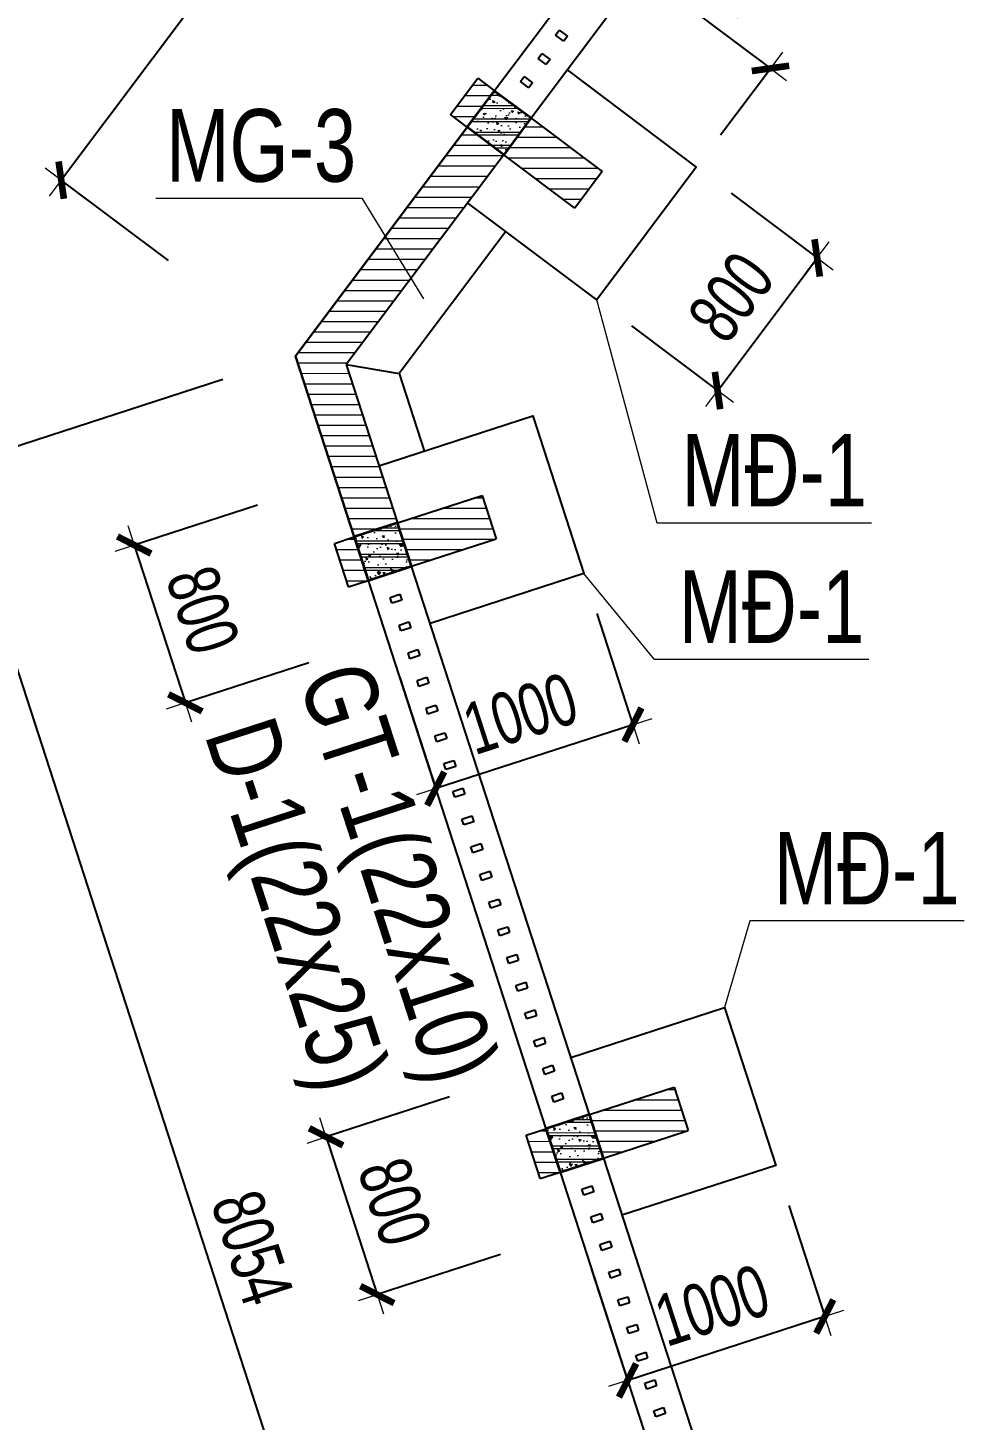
# Model space of a CAD drawing. Header units: millimetres. Extents: x 1360663 to 1465788, y -143522 to -69272.
# Drawn here: x 1366799 to 1371314, y -127459 to -120745 of the extents above; entities that cross this region are included whole.
import ezdxf
from ezdxf.enums import TextEntityAlignment as Align

# ---------------------------------------------------------------- set-up
doc = ezdxf.new("R2010")
doc.units = ezdxf.units.MM
doc.header["$MEASUREMENT"] = 0
doc.header["$PDMODE"] = 3
for name, color, linetype, lineweight in [('CDC_02.DIM', 1, 'Continuous', 18), ('CDC_03.BORDER', 3, 'Continuous', 25), ('CDC_07.TEXTCOL', 3, 'Continuous', 18), ('CDC_09.COLUMN', 4, 'Continuous', 35), ('CDC_10.HATCH', 251, 'Continuous', 9), ('CDC_11.NOTE', 8, 'Continuous', 18)]:
    doc.layers.add(name, color=color, linetype=linetype, lineweight=lineweight)
doc.styles.add('1', font='arial.ttf', dxfattribs={"width": 0.7})
doc.styles.add('MIDTEXT', font='arial.ttf', dxfattribs={"width": 0.75, "height": 350})
doc.dimstyles.new('X1', dxfattribs={"dimtxt": 250, "dimasz": 0.8, "dimexe": 0, "dimexo": 0, "dimgap": 90, "dimtad": 1, "dimdec": 0, "dimzin": 13, "dimdsep": 46, "dimtxsty": '1', "dimblk1": 'CHEO', "dimblk2": 'CHEO', "dimsah": 1, "dimcen": 0, "dimclrd": 256, "dimclre": 256, "dimclrt": 3, "dimadec": 0, "dimazin": 0, "dimtfac": 1, "dimtdec": 0, "dimtix": 1, "dimtmove": 2, "dimatfit": 3, "dimldrblk": 'CHEO', "dimfxl": 1, "dimtolj": 1, "dimtzin": 13, "dimarcsym": 0})

# ---------------------------------------------------------------- blocks, each defined once
blk = doc.blocks.new('CHEO')
at = {"layer": 'CDC_02.DIM', "color": 2, "const_width": 40}
blk.add_lwpolyline([(80.5, 80.4), (-80.4, -80.5)], dxfattribs=at)
at = {"layer": 'CDC_02.DIM'}
for points in [[(0, 121), (0, -121)], [(-121, 0), (121, 0)]]:
    blk.add_lwpolyline(points, dxfattribs=at)
blk = doc.blocks.new('*D12')
at = {"layer": 'CDC_02.DIM', "lineweight": -2, "transparency": 16777216}
for p, q in [((1370536.3, -116717.3), (1366960.1, -121478.3)), ((1371053.6, -117104.8), (1370536.8, -116716.7)), ((1367476.4, -121867.1), (1366959.6, -121479))]:
    blk.add_line(p, q, dxfattribs=at)
at = {"layer": 'Defpoints', "color": 0, "transparency": 16777216}
for p in [(1371053.6, -117104.8), (1366959.6, -121479), (1367476.4, -121867.1)]:
    blk.add_point(p, dxfattribs=at)
at = {"layer": 'CDC_02.DIM', "lineweight": -2, "transparency": 16777216, "xscale": 0.8, "yscale": 0.8, "zscale": 0.8}
for p, rotation in [((1370536.8, -116716.7), 53.08799247696555), ((1366959.6, -121479), 233.0879924769656)]:
    blk.add_blockref('CHEO', p, dxfattribs=dict(at, rotation=rotation))
at = {"layer": 'CDC_02.DIM', "color": 3, "transparency": 16777216, "insert": (1368574.2, -118967.1), "char_height": 250, "attachment_point": 5, "rotation": 53.08799, "style": '1'}
blk.add_mtext('\\A1;5956', dxfattribs=at)
blk = doc.blocks.new('*D14')
at = {"layer": 'CDC_02.DIM', "lineweight": -2, "transparency": 16777216}
for p, q in [((1367738.6, -122441.1), (1366431.3, -122865)), ((1366431.6, -122865.7), (1368915.6, -130525.8)), ((1370223.1, -130102.6), (1368915.8, -130526.6))]:
    blk.add_line(p, q, dxfattribs=at)
at = {"layer": 'Defpoints', "color": 0, "transparency": 16777216}
for p in [(1367738.6, -122441.1), (1370223.1, -130102.6), (1368915.8, -130526.6)]:
    blk.add_point(p, dxfattribs=at)
at = {"layer": 'CDC_02.DIM', "lineweight": -2, "transparency": 16777216, "xscale": 0.8, "yscale": 0.8, "zscale": 0.8}
for p, rotation in [((1366431.3, -122865), 107.9666944804199), ((1368915.8, -130526.6), 287.9666944804199)]:
    blk.add_blockref('CHEO', p, dxfattribs=dict(at, rotation=rotation))
at = {"layer": 'CDC_02.DIM', "color": 3, "transparency": 16777216, "insert": (1367880.6, -126628.6), "char_height": 250, "attachment_point": 5, "rotation": 287.96669, "style": '1'}
blk.add_mtext('\\A1;8054', dxfattribs=at)
blk = doc.blocks.new('*D63')
at = {"layer": 'CDC_02.DIM', "lineweight": -2, "transparency": 16777216}
for p, q in [((1370190.3, -121542.3), (1370605.5, -121854.1)), ((1370125.6, -122493.1), (1370605, -121854.7)), ((1369709.9, -122182), (1370125.1, -122493.8))]:
    blk.add_line(p, q, dxfattribs=at)
at = {"layer": 'Defpoints', "color": 0, "transparency": 16777216}
for p in [(1370190.3, -121542.3), (1370605.5, -121854.1), (1369709.9, -122182)]:
    blk.add_point(p, dxfattribs=at)
at = {"layer": 'CDC_02.DIM', "lineweight": -2, "transparency": 16777216, "xscale": 0.8, "yscale": 0.8, "zscale": 0.8}
for p, rotation in [((1370605.5, -121854.1), 53.09780788434546), ((1370125.1, -122493.8), 233.0978078843454)]:
    blk.add_blockref('CHEO', p, dxfattribs=dict(at, rotation=rotation))
at = {"layer": 'CDC_02.DIM', "color": 3, "transparency": 16777216, "insert": (1370191.3, -122043.2), "char_height": 250, "attachment_point": 5, "rotation": 53.09781, "style": '1'}
blk.add_mtext('\\A1;800', dxfattribs=at)
blk = doc.blocks.new('*D62')
at = {"layer": 'CDC_02.DIM', "lineweight": -2, "transparency": 16777216}
for p, q in [((1369340.3, -120660.1), (1369580.9, -120339.7)), ((1370379.7, -120939.5), (1369581.5, -120340.2)), ((1370139.8, -121260.4), (1370380.3, -120940))]:
    blk.add_line(p, q, dxfattribs=at)
at = {"layer": 'Defpoints', "color": 0, "transparency": 16777216}
for p in [(1369580.9, -120339.7), (1369340.3, -120660.1), (1370139.8, -121260.4)]:
    blk.add_point(p, dxfattribs=at)
at = {"layer": 'CDC_02.DIM', "lineweight": -2, "transparency": 16777216, "xscale": 0.8, "yscale": 0.8, "zscale": 0.8}
for p, rotation in [((1369580.9, -120339.7), 143.0978078827643), ((1370380.3, -120940), 323.0978078827643)]:
    blk.add_blockref('CHEO', p, dxfattribs=dict(at, rotation=rotation))
at = {"layer": 'CDC_02.DIM', "color": 3, "transparency": 16777216, "insert": (1370111.3, -120465.8), "char_height": 250, "attachment_point": 5, "rotation": 323.09781, "style": '1'}
blk.add_mtext('\\A1;1000', dxfattribs=at)
blk = doc.blocks.new('*D64')
at = {"layer": 'CDC_02.DIM', "lineweight": -2, "transparency": 16777216}
for p, q in [((1367906.8, -123045.9), (1367311.6, -123238.9)), ((1367311.8, -123239.6), (1367558.1, -123999.1)), ((1368153.5, -123806.8), (1367558.4, -123999.8))]:
    blk.add_line(p, q, dxfattribs=at)
at = {"layer": 'Defpoints', "color": 0, "transparency": 16777216}
for p in [(1367906.8, -123045.9), (1368153.5, -123806.8), (1367558.4, -123999.8)]:
    blk.add_point(p, dxfattribs=at)
at = {"layer": 'CDC_02.DIM', "lineweight": -2, "transparency": 16777216, "xscale": 0.8, "yscale": 0.8, "zscale": 0.8}
for p, rotation in [((1367311.6, -123238.9), 107.9667058963797), ((1367558.4, -123999.8), 287.9667058963797)]:
    blk.add_blockref('CHEO', p, dxfattribs=dict(at, rotation=rotation))
at = {"layer": 'CDC_02.DIM', "color": 3, "transparency": 16777216, "insert": (1367642, -123552.2), "char_height": 250, "attachment_point": 5, "rotation": 287.96671, "style": '1'}
blk.add_mtext('\\A1;800', dxfattribs=at)
blk = doc.blocks.new('*D65')
at = {"layer": 'CDC_02.DIM', "lineweight": -2, "transparency": 16777216}
for p, q in [((1369543.3, -123569.7), (1369716.9, -124105.2)), ((1368592, -123878.2), (1368765.7, -124413.6)), ((1369716.1, -124105.4), (1368766.4, -124413.4))]:
    blk.add_line(p, q, dxfattribs=at)
at = {"layer": 'Defpoints', "color": 0, "transparency": 16777216}
for p in [(1369543.3, -123569.7), (1368592, -123878.2), (1368765.7, -124413.6)]:
    blk.add_point(p, dxfattribs=at)
at = {"layer": 'CDC_02.DIM', "lineweight": -2, "transparency": 16777216, "xscale": 0.8, "yscale": 0.8, "zscale": 0.8}
for p, rotation in [((1369716.9, -124105.2), 17.96669443385677), ((1368765.7, -124413.6), 197.9666944338568)]:
    blk.add_blockref('CHEO', p, dxfattribs=dict(at, rotation=rotation))
at = {"layer": 'CDC_02.DIM', "color": 3, "transparency": 16777216, "insert": (1369174.1, -124052.4), "char_height": 250, "attachment_point": 5, "rotation": 17.96669, "style": '1'}
blk.add_mtext('\\A1;1000', dxfattribs=at)
blk = doc.blocks.new('*D66')
at = {"layer": 'CDC_02.DIM', "lineweight": -2, "transparency": 16777216}
for p, q in [((1370468.6, -126423.4), (1370642.3, -126958.9)), ((1369517.4, -126731.9), (1369691, -127267.4)), ((1370641.5, -126959.1), (1369691.8, -127267.1))]:
    blk.add_line(p, q, dxfattribs=at)
at = {"layer": 'Defpoints', "color": 0, "transparency": 16777216}
for p in [(1370468.6, -126423.4), (1369517.4, -126731.9), (1369691, -127267.4)]:
    blk.add_point(p, dxfattribs=at)
at = {"layer": 'CDC_02.DIM', "lineweight": -2, "transparency": 16777216, "xscale": 0.8, "yscale": 0.8, "zscale": 0.8}
for p, rotation in [((1370642.3, -126958.9), 17.96669443387164), ((1369691, -127267.4), 197.9666944338717)]:
    blk.add_blockref('CHEO', p, dxfattribs=dict(at, rotation=rotation))
at = {"layer": 'CDC_02.DIM', "color": 3, "transparency": 16777216, "insert": (1370099.5, -126906.1), "char_height": 250, "attachment_point": 5, "rotation": 17.96669, "style": '1'}
blk.add_mtext('\\A1;1000', dxfattribs=at)
blk = doc.blocks.new('*D67')
at = {"layer": 'CDC_02.DIM', "lineweight": -2, "transparency": 16777216}
for p, q in [((1368832.2, -125899.6), (1368237, -126092.6)), ((1368237.2, -126093.3), (1368483.5, -126852.8)), ((1369078.9, -126660.5), (1368483.7, -126853.6))]:
    blk.add_line(p, q, dxfattribs=at)
at = {"layer": 'Defpoints', "color": 0, "transparency": 16777216}
for p in [(1368832.2, -125899.6), (1369078.9, -126660.5), (1368483.7, -126853.6)]:
    blk.add_point(p, dxfattribs=at)
at = {"layer": 'CDC_02.DIM', "lineweight": -2, "transparency": 16777216, "xscale": 0.8, "yscale": 0.8, "zscale": 0.8}
for p, rotation in [((1368237, -126092.6), 107.9667058963797), ((1368483.7, -126853.6), 287.9667058963797)]:
    blk.add_blockref('CHEO', p, dxfattribs=dict(at, rotation=rotation))
at = {"layer": 'CDC_02.DIM', "color": 3, "transparency": 16777216, "insert": (1368567.4, -126405.9), "char_height": 250, "attachment_point": 5, "rotation": 287.96671, "style": '1'}
blk.add_mtext('\\A1;800', dxfattribs=at)

msp = doc.modelspace()

# ---------------------------------------------------------------- hatches: boundary and pattern name
at = {"layer": 'CDC_10.HATCH'}
h = msp.add_hatch(dxfattribs=at)
h.set_pattern_fill('ANSI31', color=256, scale=400, angle=-44.98747, style=0)
h.set_pattern_definition([(0.01253, (1349467.714, -91875.86), (-0.01093, 50), [])])
h.paths.add_polyline_path([(1369438, -121615.1), (1369570.1, -121439.2), (1369224.8, -121179.8), (1369093.6, -121356.4)])
h.paths.add_polyline_path([(1369049.8, -121048.4), (1369049.6, -121048.2), (1369049, -121047.8), (1368970.6, -120988.9), (1368838.5, -121164.8), (1368917.7, -121224.3)])
h = msp.add_hatch(dxfattribs=at)
h.set_pattern_fill('BT-01', color=256, scale=15, angle=-44.98747, style=0, pattern_type=2)
h.set_pattern_definition([(5.01253, (1349467.71, -91875.86), (69.43915, -82.71762), [11.25, -123.75]), (310.01253, (1349467.71, -91875.86), (65.04456, 94.51305), [9, -99]), (55.46393, (1349473.5, -91882.75), (134.48372, 11.79533), [9.56103, -105.17132]), (1.19673, (1349488.92, -91854.64), (95.67065, -130.73303), [16.875, -185.625]), (51.64813, (1349496.9, -91865.54), (202.4558, 4.2291), [14.34154, -157.75695]), (306.19673, (1349488.92, -91854.64), (202.4558, 4.2293), [13.5, -148.5]), (336.01253, (1349494.23, -91870.55), (20.63055, -106.01123), [11.25, -123.75]), (281.01253, (1349494.23, -91870.55), (102.7101, 51.12875), [9, -99]), (26.46393, (1349495.95, -91879.39), (123.3406, -54.88258), [9.56103, -105.17132]), (352.51253, (1349467.714, -91875.86), (36.591033, 34.02698), [0, -97.8, 0, -100.5, 0, -99.375]), (322.51253, (1349467.714, -91875.86), (69.73337, 13.94619), [0, -57.3, 0, -95.55, 0, -37.875]), (282.51253, (1349444.056, -91852.213), (54.241016, -59.000867), [0, -37.5, 0, -117, 0, -155.25]), (272.51253, (1349433.45, -91841.61), (72.48517, -51.22265), [0, -48.75, 0, -77.7, 0, -110.25]), (0.01253, (1349467.714, -91875.86), (-0.01394, 63.75), []), (0.01253, (1349480.704, -91862.865), (-0.01394, 63.75), [])])
h.paths.add_polyline_path([(1369093.6, -121356.4), (1369224.8, -121179.8), (1369049.8, -121048.4), (1368917.7, -121224.3)])
h = msp.add_hatch(dxfattribs=at)
h.set_pattern_fill('ANSI31', color=256, scale=400, angle=-44.98747, style=0)
h.set_pattern_definition([(0.0125278, (-206327.186, -126955.05), (-0.0109325, 49.9999988), [])])
h.paths.add_polyline_path([(1368917.7, -121224.3), (1368089.1, -122327.4), (1368372, -123199.8), (1368581.3, -123132), (1368333.6, -122368.2), (1369093.6, -121356.4), (1369093.6, -121356.4)])
h = msp.add_hatch(dxfattribs=at)
h.set_pattern_fill('ANSI31', color=256, scale=400, angle=315.01253, style=0)
h.set_pattern_definition([(0.0125278, (-206327.186, -126955.05), (-0.0109325, 49.9999988), [])])
h.paths.add_polyline_path([(1368990.2, -122999.4), (1368581.3, -123132), (1368649.2, -123341.2), (1369058, -123208.7)])
h.paths.add_polyline_path([(1368372, -123199.8), (1368276.9, -123230.7), (1368344.8, -123440), (1368439.9, -123409.1)])
h = msp.add_hatch(dxfattribs=at)
h.set_pattern_fill('BT-01', color=256, scale=15, angle=315.01253, style=0, pattern_type=2)
h.set_pattern_definition([(5.012528, (-206327.19, -126955.05), (69.43915, -82.717619), [11.25, -123.75]), (310.012528, (-206327.19, -126955.05), (65.044559, 94.5130494), [9, -99]), (55.463928, (-206321.4, -126961.94), (134.4837165, 11.7953256), [9.5610285, -105.171317]), (1.196728, (-206305.98, -126933.83), (95.670652, -130.733035), [16.875, -185.625]), (51.648128, (-206298, -126944.73), (202.455834, 4.22912), [14.341543, -157.75695]), (306.196728, (-206305.98, -126933.83), (202.45583, 4.229278), [13.5, -148.5]), (336.012528, (-206300.67, -126949.74), (20.6305514, -106.0112275), [11.25, -123.75]), (281.012528, (-206300.67, -126949.74), (102.7100884, 51.128748), [9, -99]), (26.463928, (-206298.95, -126958.57), (123.340596, -54.882575), [9.5610285, -105.171317]), (352.5125278, (-206327.186, -126955.05), (36.5910335, 34.0269793), [0, -97.8, 0, -100.5, 0, -99.375]), (322.5125278, (-206327.186, -126955.05), (69.7333698, 13.946189), [0, -57.3, 0, -95.55, 0, -37.875]), (282.5125278, (-206350.844, -126931.4), (54.2410162, -59.0008667), [0, -37.5, 0, -117, 0, -155.25]), (272.512528, (-206361.45, -126920.8), (72.4851726, -51.2226498), [0, -48.75, 0, -77.7, 0, -110.25]), (0.012528, (-206327.186, -126955.05), (-0.013939, 63.7499985), []), (0.012528, (-206314.196, -126942.05), (-0.013939, 63.7499985), [])])
h.paths.add_polyline_path([(1368581.3, -123132), (1368581.3, -123132), (1368581.3, -123132), (1368372, -123199.8), (1368439.9, -123409.1), (1368649.2, -123341.2)])
h = msp.add_hatch(dxfattribs=at)
h.set_pattern_fill('ANSI31', color=256, scale=400, angle=315.01253, style=0)
h.set_pattern_definition([(0.0125278, (-205401.794, -129808.757), (-0.0109325, 49.9999988), [])])
h.paths.add_polyline_path([(1369915.6, -125853.1), (1369506.7, -125985.7), (1369574.6, -126195), (1369983.4, -126062.4)])
h.paths.add_polyline_path([(1369297.4, -126053.5), (1369202.3, -126084.4), (1369270.2, -126293.7), (1369365.3, -126262.8)])
h = msp.add_hatch(dxfattribs=at)
h.set_pattern_fill('BT-01', color=256, scale=15, angle=315.01253, style=0, pattern_type=2)
h.set_pattern_definition([(5.012528, (-205401.79, -129808.76), (69.43915, -82.717619), [11.25, -123.75]), (310.012528, (-205401.79, -129808.76), (65.044559, 94.5130494), [9, -99]), (55.463928, (-205396.01, -129815.65), (134.4837165, 11.7953256), [9.5610285, -105.171317]), (1.196728, (-205380.59, -129787.54), (95.670652, -130.733035), [16.875, -185.625]), (51.648128, (-205372.61, -129798.43), (202.455834, 4.22912), [14.341543, -157.75695]), (306.196728, (-205380.59, -129787.54), (202.45583, 4.229278), [13.5, -148.5]), (336.012528, (-205375.28, -129803.45), (20.6305514, -106.0112275), [11.25, -123.75]), (281.012528, (-205375.28, -129803.45), (102.7100884, 51.128748), [9, -99]), (26.463928, (-205373.56, -129812.28), (123.340596, -54.882575), [9.5610285, -105.171317]), (352.5125278, (-205401.794, -129808.757), (36.5910335, 34.0269793), [0, -97.8, 0, -100.5, 0, -99.375]), (322.5125278, (-205401.794, -129808.757), (69.7333698, 13.946189), [0, -57.3, 0, -95.55, 0, -37.875]), (282.5125278, (-205425.45, -129785.11), (54.2410162, -59.0008667), [0, -37.5, 0, -117, 0, -155.25]), (272.512528, (-205436.06, -129774.505), (72.4851726, -51.2226498), [0, -48.75, 0, -77.7, 0, -110.25]), (0.012528, (-205401.794, -129808.76), (-0.013939, 63.7499985), []), (0.012528, (-205388.804, -129795.76), (-0.013939, 63.7499985), [])])
h.paths.add_polyline_path([(1369506.7, -125985.7), (1369506.7, -125985.7), (1369506.7, -125985.7), (1369297.4, -126053.5), (1369365.3, -126262.8), (1369574.6, -126195)])

# ---------------------------------------------------------------- linework, layer by layer
at = {"layer": 'CDC_03.BORDER'}
for p, q in [((1370719.5, -118825.6), (1369049.8, -121048.4)), ((1370895.4, -118957.8), (1369225.8, -121180.5)), ((1369343.5, -120779.4), (1369361.6, -120755.4)), ((1369383.5, -120809.4), (1369343.5, -120779.4)), ((1369361.6, -120755.4), (1369401.5, -120785.4)), ((1369401.5, -120785.4), (1369383.5, -120809.4)), ((1369259.1, -120891.7), (1369277.2, -120867.7)), ((1369299.1, -120921.7), (1369259.1, -120891.7)), ((1369277.2, -120867.7), (1369317.1, -120897.7)), ((1369317.1, -120897.7), (1369299.1, -120921.7)), ((1368836.3, -121163.2), (1368968.5, -120987.3)), ((1368968.5, -120987.3), (1369049.8, -121048.4)), ((1369174.7, -121004), (1369192.8, -120980)), ((1369192.8, -120980), (1369232.7, -121010.1)), ((1369049.8, -121048.4), (1369225.8, -121180.5)), ((1369214.7, -121034), (1369174.7, -121004)), ((1369232.7, -121010.1), (1369214.7, -121034)), ((1368917.7, -121224.3), (1368836.3, -121163.2)), ((1369225.8, -121180.5), (1369568, -121437.6)), ((1368089.1, -122327.4), (1368917.7, -121224.3)), ((1368917.7, -121224.3), (1369093.6, -121356.4)), ((1369093.6, -121356.4), (1368333.6, -122368.2)), ((1369435.9, -121613.5), (1369093.6, -121356.4)), ((1369568, -121437.6), (1369435.9, -121613.5)), ((1368372, -123199.8), (1368089.1, -122327.4)), ((1368333.6, -122368.2), (1368581.3, -123132)), ((1368581.3, -123132), (1368990.2, -122999.4)), ((1368990.2, -122999.4), (1369058, -123208.7)), ((1368581.3, -123132), (1368372, -123199.8)), ((1368276.9, -123230.7), (1368372, -123199.8)), ((1368649.2, -123341.2), (1369058, -123208.7)), ((1368344.8, -123440), (1368276.9, -123230.7)), ((1368649.2, -123341.2), (1368439.9, -123409.1)), ((1369506.7, -125985.7), (1368649.2, -123341.2)), ((1368344.8, -123440), (1368439.9, -123409.1)), ((1368439.9, -123409.1), (1369297.4, -126053.5)), ((1368545.5, -123491), (1368593.1, -123475.6)), ((1368593.1, -123475.6), (1368602.4, -123504.1)), ((1368554.8, -123519.6), (1368545.5, -123491)), ((1368602.4, -123504.1), (1368554.8, -123519.6)), ((1368588.9, -123624.7), (1368636.4, -123609.3)), ((1368636.4, -123609.3), (1368645.7, -123637.8)), ((1368598.1, -123653.2), (1368588.9, -123624.7)), ((1368645.7, -123637.8), (1368598.1, -123653.2)), ((1368632.2, -123758.3), (1368679.8, -123742.9)), ((1368679.8, -123742.9), (1368689, -123771.4)), ((1368641.5, -123786.9), (1368632.2, -123758.3)), ((1368689, -123771.4), (1368641.5, -123786.9)), ((1368675.5, -123892), (1368723.1, -123876.6)), ((1368723.1, -123876.6), (1368732.3, -123905.1)), ((1368684.8, -123920.5), (1368675.5, -123892)), ((1368732.3, -123905.1), (1368684.8, -123920.5)), ((1368718.9, -124025.6), (1368766.4, -124010.2)), ((1368766.4, -124010.2), (1368775.7, -124038.7)), ((1368728.1, -124054.2), (1368718.9, -124025.6)), ((1368775.7, -124038.7), (1368728.1, -124054.2)), ((1368762.2, -124159.3), (1368809.7, -124143.9)), ((1368809.7, -124143.9), (1368819, -124172.4)), ((1368771.4, -124187.8), (1368762.2, -124159.3)), ((1368819, -124172.4), (1368771.4, -124187.8)), ((1368805.5, -124292.9), (1368853.1, -124277.5)), ((1368853.1, -124277.5), (1368862.3, -124306.1)), ((1368814.8, -124321.5), (1368805.5, -124292.9)), ((1368862.3, -124306.1), (1368814.8, -124321.5)), ((1368848.8, -124426.6), (1368896.4, -124411.2)), ((1368896.4, -124411.2), (1368905.7, -124439.7)), ((1368858.1, -124455.1), (1368848.8, -124426.6)), ((1368905.7, -124439.7), (1368858.1, -124455.1)), ((1368892.2, -124560.2), (1368939.7, -124544.8)), ((1368939.7, -124544.8), (1368949, -124573.4)), ((1368901.4, -124588.8), (1368892.2, -124560.2)), ((1368949, -124573.4), (1368901.4, -124588.8)), ((1368935.5, -124693.9), (1368983.1, -124678.5)), ((1368983.1, -124678.5), (1368992.3, -124707)), ((1368944.8, -124722.4), (1368935.5, -124693.9)), ((1368992.3, -124707), (1368944.8, -124722.4)), ((1368978.8, -124827.5), (1369026.4, -124812.1)), ((1369026.4, -124812.1), (1369035.6, -124840.7)), ((1368988.1, -124856.1), (1368978.8, -124827.5)), ((1369035.6, -124840.7), (1368988.1, -124856.1)), ((1369022.2, -124961.2), (1369069.7, -124945.8)), ((1369069.7, -124945.8), (1369079, -124974.3)), ((1369031.4, -124989.7), (1369022.2, -124961.2)), ((1369079, -124974.3), (1369031.4, -124989.7)), ((1369065.5, -125094.8), (1369113, -125079.4)), ((1369113, -125079.4), (1369122.3, -125108)), ((1369074.7, -125123.4), (1369065.5, -125094.8)), ((1369122.3, -125108), (1369074.7, -125123.4)), ((1369108.8, -125228.5), (1369156.4, -125213.1)), ((1369156.4, -125213.1), (1369165.6, -125241.6)), ((1369118.1, -125257), (1369108.8, -125228.5)), ((1369165.6, -125241.6), (1369118.1, -125257)), ((1369152.1, -125362.2), (1369199.7, -125346.7)), ((1369199.7, -125346.7), (1369209, -125375.3)), ((1369161.4, -125390.7), (1369152.1, -125362.2)), ((1369209, -125375.3), (1369161.4, -125390.7)), ((1369195.5, -125495.8), (1369243, -125480.4)), ((1369243, -125480.4), (1369252.3, -125508.9)), ((1369204.7, -125524.3), (1369195.5, -125495.8)), ((1369252.3, -125508.9), (1369204.7, -125524.3)), ((1369238.8, -125629.5), (1369286.4, -125614)), ((1369286.4, -125614), (1369295.6, -125642.6)), ((1369248, -125658), (1369238.8, -125629.5)), ((1369295.6, -125642.6), (1369248, -125658)), ((1369282.1, -125763.1), (1369329.7, -125747.7)), ((1369329.7, -125747.7), (1369338.9, -125776.2)), ((1369291.4, -125791.6), (1369282.1, -125763.1)), ((1369338.9, -125776.2), (1369291.4, -125791.6)), ((1369325.4, -125896.8), (1369373, -125881.3)), ((1369373, -125881.3), (1369382.3, -125909.9)), ((1369506.7, -125985.7), (1369915.6, -125853.1)), ((1369915.6, -125853.1), (1369983.4, -126062.4)), ((1369334.7, -125925.3), (1369325.4, -125896.8)), ((1369382.3, -125909.9), (1369334.7, -125925.3)), ((1369297.4, -126053.5), (1369506.7, -125985.7)), ((1369202.3, -126084.4), (1369297.4, -126053.5)), ((1369270.2, -126293.7), (1369202.3, -126084.4)), ((1369574.6, -126195), (1369983.4, -126062.4)), ((1369574.6, -126195), (1369365.3, -126262.8)), ((1369574.6, -126195), (1370432.1, -128839.4)), ((1369270.2, -126293.7), (1369365.3, -126262.8)), ((1369365.3, -126262.8), (1370222.8, -128907.3)), ((1369470.9, -126344.7), (1369518.5, -126329.3)), ((1369480.2, -126373.3), (1369470.9, -126344.7)), ((1369527.8, -126357.8), (1369480.2, -126373.3)), ((1369518.5, -126329.3), (1369527.8, -126357.8)), ((1369514.3, -126478.4), (1369561.8, -126463)), ((1369523.5, -126506.9), (1369514.3, -126478.4)), ((1369571.1, -126491.5), (1369523.5, -126506.9)), ((1369561.8, -126463), (1369571.1, -126491.5)), ((1369557.6, -126612), (1369605.2, -126596.6)), ((1369566.9, -126640.6), (1369557.6, -126612)), ((1369614.4, -126625.2), (1369566.9, -126640.6)), ((1369605.2, -126596.6), (1369614.4, -126625.2)), ((1369600.9, -126745.7), (1369648.5, -126730.3)), ((1369610.2, -126774.2), (1369600.9, -126745.7)), ((1369657.7, -126758.8), (1369610.2, -126774.2)), ((1369648.5, -126730.3), (1369657.7, -126758.8)), ((1369644.3, -126879.3), (1369691.8, -126863.9)), ((1369653.5, -126907.9), (1369644.3, -126879.3)), ((1369701.1, -126892.5), (1369653.5, -126907.9)), ((1369691.8, -126863.9), (1369701.1, -126892.5)), ((1369687.6, -127013), (1369735.1, -126997.6)), ((1369696.8, -127041.5), (1369687.6, -127013)), ((1369744.4, -127026.1), (1369696.8, -127041.5)), ((1369735.1, -126997.6), (1369744.4, -127026.1)), ((1369730.9, -127146.6), (1369778.5, -127131.2)), ((1369740.2, -127175.2), (1369730.9, -127146.6)), ((1369787.7, -127159.8), (1369740.2, -127175.2)), ((1369778.5, -127131.2), (1369787.7, -127159.8)), ((1369774.2, -127280.3), (1369821.8, -127264.9)), ((1369783.5, -127308.8), (1369774.2, -127280.3)), ((1369831.1, -127293.4), (1369783.5, -127308.8)), ((1369821.8, -127264.9), (1369831.1, -127293.4)), ((1369817.6, -127413.9), (1369865.1, -127398.5)), ((1369826.8, -127442.5), (1369817.6, -127413.9)), ((1369874.4, -127427.1), (1369826.8, -127442.5)), ((1369865.1, -127398.5), (1369874.4, -127427.1))]:
    msp.add_line(p, q, dxfattribs=at)
at = {"layer": 'CDC_03.BORDER', "flags": 128}
for points in [[(1369399, -120947.9), (1370022.6, -121416.4), (1369542.3, -122056.1), (1368918.6, -121587.7)], [(1368917.7, -121224.3), (1368089.1, -122327.4), (1368372, -123199.8)], [(1369103.4, -121726.4), (1368589.3, -122410.8), (1368710.6, -122785.2)], [(1368333.6, -122368.2), (1368589.3, -122410.8)], [(1368491.9, -122856.1), (1369233.8, -122615.5), (1369480.6, -123376.5), (1368738.6, -123617.1)], [(1369417.3, -125709.8), (1370159.2, -125469.2), (1370406, -126230.2), (1369664, -126470.8)]]:
    msp.add_lwpolyline(points, dxfattribs=at)
at = {"layer": 'CDC_09.COLUMN', "flags": 128}
for points in [[(1369224.9, -121179.8), (1369093.6, -121356.4), (1368917.7, -121224.3), (1369049.8, -121048.4), (1369225.5, -121178.9)], [(1368372, -123199.8), (1368439.9, -123409.1), (1368649.2, -123341.2), (1368581.3, -123132), (1368372, -123199.8)], [(1369297.4, -126053.5), (1369365.3, -126262.8), (1369574.6, -126195), (1369506.7, -125985.7), (1369297.4, -126053.5)]]:
    msp.add_lwpolyline(points, dxfattribs=at)
at = {"layer": 'CDC_11.NOTE', "linetype": 'Continuous'}
for points in [[(1367416, -121566.5), (1368409.7, -121566.5), (1368706.7, -122051.3)], [(1370868.1, -123132.5), (1369833.7, -123132.5), (1369542.3, -122056.1)], [(1370855, -123790.9), (1369820.7, -123790.9), (1369480.6, -123376.5)], [(1371314.4, -125051.8), (1370280.1, -125051.8), (1370159.2, -125469.2)]]:
    msp.add_lwpolyline(points, dxfattribs=at)

# ---------------------------------------------------------------- texts
at = {"layer": 'CDC_07.TEXTCOL', "linetype": 'Continuous', "style": 'MIDTEXT', "width": 0.75}
for s, rotation, p in [('MG-3', 0, (1367923.9, -121311.5)), ('MĐ-1', 360, (1370398.4, -122877.6)), ('MĐ-1', 360, (1370385.3, -123535.9)), ('GT-1(22x10)', 287.96669, (1368548.7, -124830.9)), ('D-1(22x25)', 287.96669, (1368057.2, -124983.9)), ('MĐ-1', 360, (1370844.7, -124796.9))]:
    msp.add_text(s, height=350, rotation=rotation, dxfattribs=at).set_placement(p, align=Align.MIDDLE)

# ---------------------------------------------------------------- dimensions: what is measured, and where the dimension line sits
at = {"layer": 'CDC_02.DIM'}
for p1, p2, distance, picture, middle in [((1371053.6, -117104.8), (1367476.4, -121867.1), -646.3, '*D12', (1368574.2, -118967.1)), ((1370139.8, -121260.4), (1369340.3, -120660.1), -400.6, '*D62', (1370111.3, -120465.8)), ((1369709.9, -122182), (1370190.3, -121542.3), -519.2, '*D63', (1370191.3, -122043.2)), ((1367738.6, -122441.1), (1370223.1, -130102.6), -1374.3, '*D14', (1367880.6, -126628.6)), ((1367906.8, -123045.9), (1368153.5, -123806.8), -625.7, '*D64', (1367642, -123552.2)), ((1369543.3, -123569.7), (1368592, -123878.2), 562.9, '*D65', (1369174.1, -124052.4)), ((1368832.2, -125899.6), (1369078.9, -126660.5), -625.7, '*D67', (1368567.4, -126405.9)), ((1370468.6, -126423.4), (1369517.4, -126731.9), 562.9, '*D66', (1370099.5, -126906.1))]:
    dim = msp.add_aligned_dim(p1=p1, p2=p2, distance=distance, dimstyle='X1', dxfattribs=at)
    dim.commit()
    dim.dimension.update_dxf_attribs({"geometry": picture, "text_midpoint": middle})

doc.saveas('drawing.dxf')
